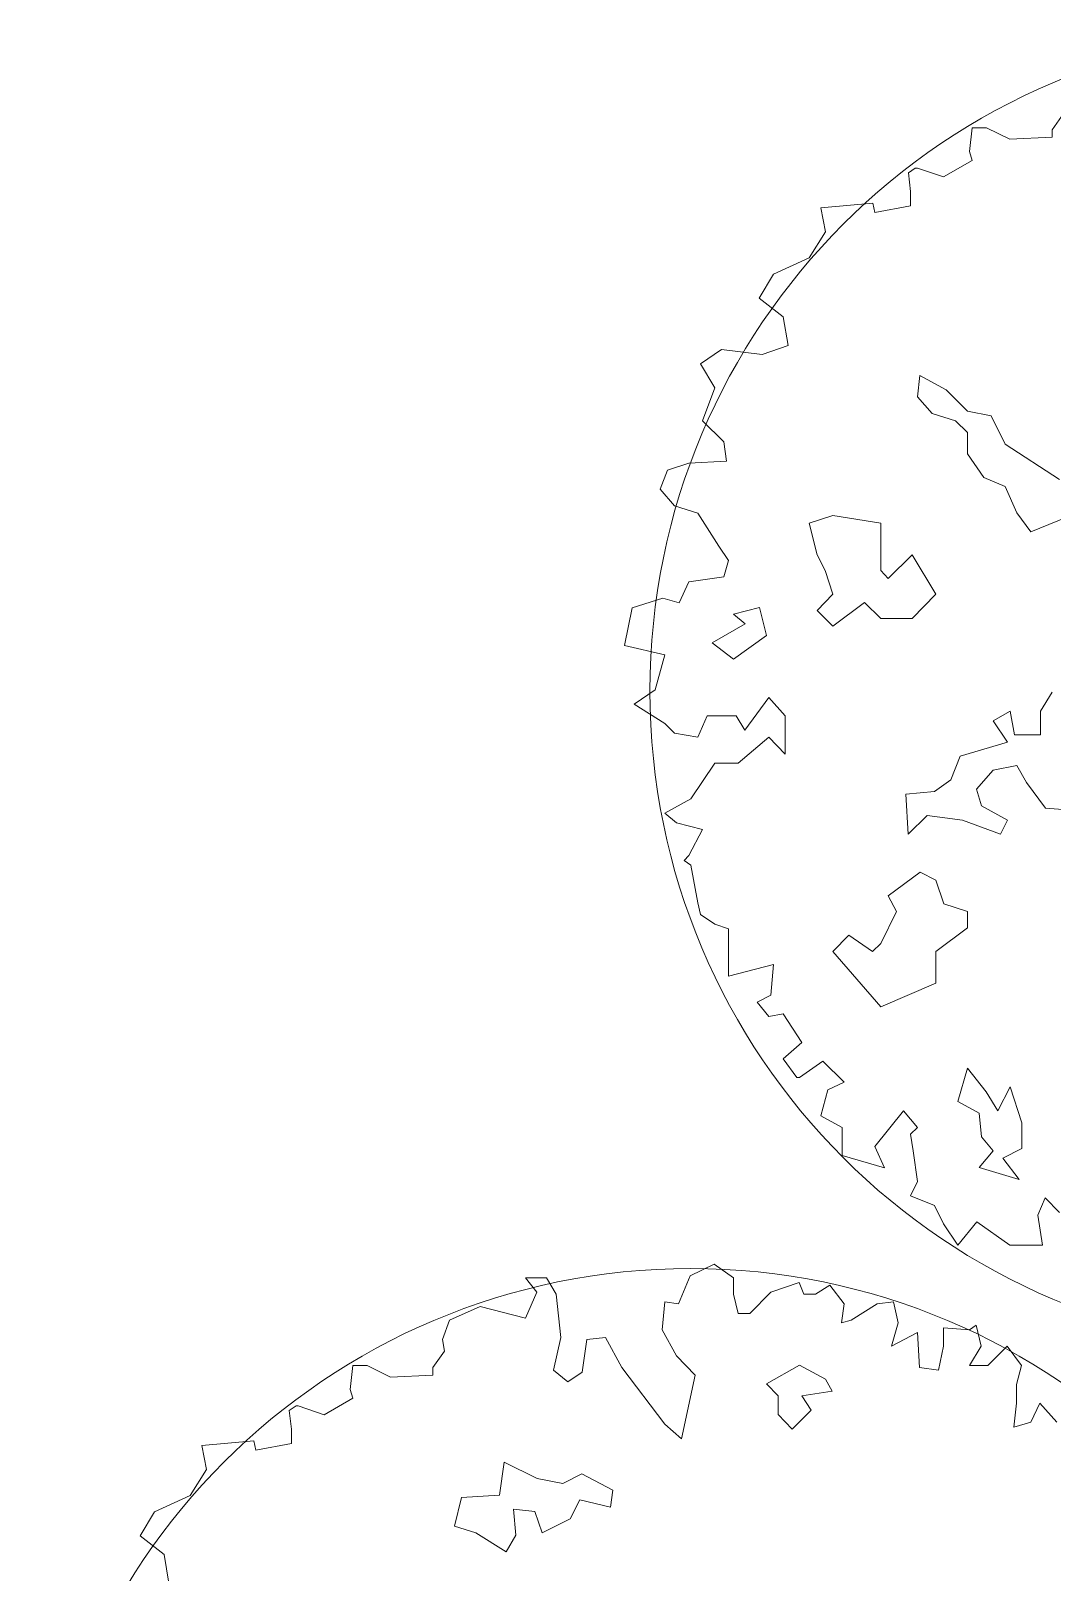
# Model space of a CAD drawing. Header units: millimetres. Extents: x 587797 to 2274247, y 1711 to 439204.
# Drawn here: x 1985830 to 1988877, y 310956 to 315553 of the extents above; entities that cross this region are included whole.
import ezdxf

# ---------------------------------------------------------------- set-up
doc = ezdxf.new("R2010")
doc.units = ezdxf.units.MM
doc.layers.add('finiture', color=7, linetype='Continuous', lineweight=20)

msp = doc.modelspace()

# ---------------------------------------------------------------- linework, layer by layer
at = {"layer": 'finiture'}
for p, q in [((1988876.482, 315257.842), (1988911.184, 315306.852)), ((1988629.49, 315192.495), (1988637.655, 315263.968)), ((1988637.655, 315263.968), (1988680.521, 315263.968)), ((1988680.521, 315263.968), (1988749.924, 315229.252)), ((1988876.482, 315235.379), (1988876.482, 315257.842)), ((1988637.655, 315165.947), (1988629.49, 315192.495)), ((1988749.924, 315229.252), (1988876.482, 315235.379)), ((1988551.922, 315116.937), (1988637.655, 315165.947)), ((1988447.818, 315129.19), (1988468.23, 315143.484)), ((1988453.942, 315074.053), (1988447.818, 315129.19)), ((1988468.23, 315143.484), (1988474.354, 315143.484)), ((1988474.354, 315143.484), (1988551.922, 315116.937)), ((1988453.942, 315031.169), (1988453.942, 315074.053)), ((1988186.536, 315025.043), (1988341.672, 315039.337)), ((1988200.825, 314953.569), (1988186.536, 315025.043)), ((1988341.672, 315039.337), (1988347.796, 315010.748)), ((1988347.796, 315010.748), (1988453.942, 315031.169)), ((1988151.835, 314875.97), (1988200.825, 314953.569)), ((1988045.689, 314826.959), (1988151.835, 314875.97)), ((1988002.823, 314755.486), (1988045.689, 314826.959)), ((1988074.267, 314700.349), (1988002.823, 314755.486)), ((1988088.556, 314614.581), (1988074.267, 314700.349)), ((1987827.275, 314559.445), (1987890.554, 314602.329)), ((1987890.554, 314602.329), (1988010.988, 314588.034)), ((1988010.988, 314588.034), (1988088.556, 314614.581)), ((1987870.141, 314487.971), (1987827.275, 314559.445)), ((1988474.943, 314460.988), (1988482.14, 314524.584)), ((1988482.14, 314524.584), (1988560.103, 314482.587)), ((1987833.398, 314389.951), (1987870.141, 314487.971)), ((1988518.123, 314411.791), (1988474.943, 314460.988)), ((1988560.103, 314482.587), (1988623.673, 314418.991)), ((1988587.69, 314390.192), (1988518.123, 314411.791)), ((1988623.673, 314418.991), (1988694.44, 314404.592)), ((1987896.677, 314326.645), (1987833.398, 314389.951)), ((1988623.673, 314355.394), (1988587.69, 314390.192)), ((1988694.44, 314404.592), (1988736.42, 314320.597)), ((1987904.842, 314269.467), (1987896.677, 314326.645)), ((1988623.673, 314291.798), (1988623.673, 314355.394)), ((1988736.42, 314320.597), (1988898.344, 314215.003)), ((1988672.85, 314221.003), (1988623.673, 314291.798)), ((1987706.84, 314185.741), (1987729.294, 314242.92)), ((1987729.294, 314242.92), (1987792.573, 314263.34)), ((1987792.573, 314263.34), (1987904.842, 314269.467)), ((1987749.707, 314136.73), (1987706.84, 314185.741)), ((1988736.42, 314193.404), (1988672.85, 314221.003)), ((1988771.204, 314115.409), (1988736.42, 314193.404)), ((1987819.109, 314114.267), (1987749.707, 314136.73)), ((1987882.389, 314016.247), (1987819.109, 314114.267)), ((1988221.967, 314107.617), (1988151.144, 314084.9)), ((1988364.948, 314084.9), (1988221.967, 314107.617)), ((1988813.184, 314059.012), (1988771.204, 314115.409)), ((1988919.934, 314102.21), (1988813.184, 314059.012)), ((1988151.144, 314084.9), (1988175.197, 313990.022)), ((1988364.948, 313943.251), (1988364.948, 314084.9)), ((1987910.966, 313973.363), (1987882.389, 314016.247)), ((1987896.677, 313924.352), (1987910.966, 313973.363)), ((1988175.197, 313990.022), (1988199.25, 313943.251)), ((1988458.486, 313990.022), (1988387.664, 313919.197)), ((1988529.309, 313872.427), (1988458.486, 313990.022)), ((1987763.995, 313846.753), (1987792.573, 313910.058)), ((1987792.573, 313910.058), (1987896.677, 313924.352)), ((1988199.25, 313943.251), (1988221.967, 313872.427)), ((1988387.664, 313919.197), (1988364.948, 313943.251)), ((1987623.148, 313832.458), (1987715.005, 313861.047)), ((1987715.005, 313861.047), (1987763.995, 313846.753)), ((1988221.967, 313872.427), (1988175.197, 313824.319)), ((1988458.486, 313800.266), (1988529.309, 313872.427)), ((1987600.695, 313720.143), (1987623.148, 313832.458)), ((1987925.602, 313813.027), (1988003.565, 313833.426)), ((1987960.385, 313784.229), (1987925.602, 313813.027)), ((1988003.565, 313833.426), (1988023.956, 313749.431)), ((1988175.197, 313824.319), (1988221.967, 313777.548)), ((1988221.967, 313777.548), (1988316.842, 313848.373)), ((1988316.842, 313848.373), (1988364.948, 313800.266)), ((1987862.032, 313727.832), (1987960.385, 313784.229)), ((1988364.948, 313800.266), (1988458.486, 313800.266)), ((1987721.129, 313691.553), (1987600.695, 313720.143)), ((1987925.602, 313678.635), (1987862.032, 313727.832)), ((1988023.956, 313749.431), (1987925.602, 313678.635)), ((1987692.551, 313587.406), (1987721.129, 313691.553)), ((1987629.272, 313544.522), (1987692.551, 313587.406)), ((1987721.129, 313487.344), (1987629.272, 313544.522)), ((1988031.401, 313564.943), (1987959.956, 313466.923)), ((1988080.391, 313509.807), (1988031.401, 313564.943)), ((1988841.971, 313523.845), (1988876.754, 313580.241)), ((1987847.687, 313509.807), (1987819.109, 313446.502)), ((1987933.42, 313509.807), (1987847.687, 313509.807)), ((1987959.956, 313466.923), (1987933.42, 313509.807)), ((1988080.391, 313395.449), (1988080.391, 313509.807)), ((1988700.437, 313495.046), (1988750.814, 313523.845)), ((1988743.617, 313431.45), (1988700.437, 313495.046)), ((1988750.814, 313523.845), (1988764.007, 313453.049)), ((1988841.971, 313453.049), (1988841.971, 313523.845)), ((1987749.707, 313458.754), (1987721.129, 313487.344)), ((1987819.109, 313446.502), (1987749.707, 313458.754)), ((1987939.544, 313368.902), (1988031.401, 313446.502)), ((1988031.401, 313446.502), (1988080.391, 313395.449)), ((1988764.007, 313453.049), (1988841.971, 313453.049)), ((1988602.084, 313389.453), (1988743.617, 313431.45)), ((1987798.697, 313262.713), (1987870.141, 313368.902)), ((1987870.141, 313368.902), (1987939.544, 313368.902)), ((1988574.497, 313318.657), (1988602.084, 313389.453)), ((1988771.204, 313361.854), (1988700.437, 313347.455)), ((1988799.991, 313311.458), (1988771.204, 313361.854)), ((1988525.32, 313283.859), (1988574.497, 313318.657)), ((1988700.437, 313347.455), (1988651.26, 313291.059)), ((1988856.364, 313234.662), (1988799.991, 313311.458)), ((1987721.129, 313219.829), (1987798.697, 313262.713)), ((1988440.16, 313276.66), (1988525.32, 313283.859)), ((1988447.356, 313156.667), (1988440.16, 313276.66)), ((1988651.26, 313291.059), (1988665.654, 313241.862)), ((1987755.83, 313191.239), (1987721.129, 313219.829)), ((1988665.654, 313241.862), (1988743.617, 313198.664)), ((1988947.521, 313227.463), (1988856.364, 313234.662)), ((1987833.398, 313170.818), (1987755.83, 313191.239)), ((1987792.573, 313093.219), (1987833.398, 313170.818)), ((1988503.73, 313213.063), (1988447.356, 313156.667)), ((1988609.28, 313198.664), (1988503.73, 313213.063)), ((1988722.027, 313156.667), (1988609.28, 313198.664)), ((1988743.617, 313198.664), (1988722.027, 313156.667)), ((1987778.284, 313078.924), (1987792.573, 313093.219)), ((1987798.697, 313064.629), (1987778.284, 313078.924)), ((1987819.109, 312952.314), (1987798.697, 313064.629)), ((1988482.539, 313043.914), (1988387.664, 312973.089)), ((1988529.309, 313019.86), (1988482.539, 313043.914)), ((1988553.362, 312949.036), (1988529.309, 313019.86)), ((1987827.275, 312917.598), (1987819.109, 312952.314)), ((1988387.664, 312973.089), (1988411.717, 312926.318)), ((1988624.184, 312926.318), (1988553.362, 312949.036)), ((1987870.141, 312889.009), (1987827.275, 312917.598)), ((1988411.717, 312926.318), (1988364.948, 312831.44)), ((1988624.184, 312878.211), (1988624.184, 312926.318)), ((1987910.966, 312874.714), (1987870.141, 312889.009)), ((1987910.966, 312803.241), (1987910.966, 312874.714)), ((1988270.072, 312855.494), (1988221.967, 312807.387)), ((1988340.895, 312807.387), (1988270.072, 312855.494)), ((1988529.309, 312807.387), (1988624.184, 312878.211)), ((1987910.966, 312733.81), (1987910.966, 312803.241)), ((1988221.967, 312807.387), (1988364.948, 312641.684)), ((1988364.948, 312831.44), (1988340.895, 312807.387)), ((1988529.309, 312712.508), (1988529.309, 312807.387)), ((1988045.689, 312768.525), (1987910.966, 312733.81)), ((1988037.524, 312676.631), (1988045.689, 312768.525)), ((1988364.948, 312641.684), (1988529.309, 312712.508)), ((1987996.699, 312656.21), (1988037.524, 312676.631)), ((1988031.401, 312613.326), (1987996.699, 312656.21)), ((1988074.267, 312621.494), (1988031.401, 312613.326)), ((1988129.381, 312535.726), (1988074.267, 312621.494)), ((1988074.267, 312486.716), (1988129.381, 312535.726)), ((1988115.092, 312431.579), (1988074.267, 312486.716)), ((1988192.66, 312480.59), (1988123.257, 312431.579)), ((1988255.939, 312417.285), (1988192.66, 312480.59)), ((1988594.887, 312359.915), (1988623.673, 312459.509)), ((1988623.673, 312459.509), (1988680.047, 312388.713)), ((1988123.257, 312431.579), (1988115.092, 312431.579)), ((1988186.536, 312317.222), (1988206.949, 312394.822)), ((1988206.949, 312394.822), (1988255.939, 312417.285)), ((1988680.047, 312388.713), (1988714.831, 312332.317)), ((1988714.831, 312332.317), (1988750.814, 312403.112)), ((1988750.814, 312403.112), (1988785.597, 312296.319)), ((1988658.457, 312325.117), (1988594.887, 312359.915)), ((1988249.815, 312282.506), (1988186.536, 312317.222)), ((1988433.529, 312331.517), (1988347.796, 312225.327)), ((1988474.354, 312282.506), (1988433.529, 312331.517)), ((1988665.654, 312254.321), (1988658.457, 312325.117)), ((1988785.597, 312296.319), (1988785.597, 312219.523)), ((1988249.815, 312198.78), (1988249.815, 312282.506)), ((1988453.942, 312262.085), (1988474.354, 312282.506)), ((1988462.107, 312213.075), (1988453.942, 312262.085)), ((1988700.437, 312212.324), (1988665.654, 312254.321)), ((1988347.796, 312225.327), (1988376.374, 312162.022)), ((1988474.354, 312121.181), (1988462.107, 312213.075)), ((1988658.457, 312163.127), (1988700.437, 312212.324)), ((1988785.597, 312219.523), (1988729.224, 312190.725)), ((1988376.374, 312162.022), (1988249.815, 312198.78)), ((1988778.401, 312127.129), (1988658.457, 312163.127)), ((1988729.224, 312190.725), (1988778.401, 312127.129)), ((1988453.942, 312078.296), (1988474.354, 312121.181)), ((1988525.386, 312049.707), (1988453.942, 312078.296)), ((1988856.07, 312072.17), (1988833.616, 312021.118)), ((1988898.936, 312029.286), (1988856.07, 312072.17)), ((1988551.922, 311994.571), (1988525.386, 312049.707)), ((1988833.616, 312021.118), (1988847.905, 311931.265)), ((1988594.788, 311931.265), (1988551.922, 311994.571)), ((1988651.944, 312000.697), (1988594.788, 311931.265)), ((1988749.924, 311931.265), (1988651.944, 312000.697)), ((1988847.905, 311931.265), (1988749.924, 311931.265)), ((1987762.153, 311756.582), (1987796.854, 311840.308)), ((1987796.854, 311840.308), (1987868.298, 311875.024)), ((1987868.298, 311875.024), (1987925.453, 311834.182)), ((1987339.612, 311791.298), (1987304.91, 311834.182)), ((1987304.91, 311834.182), (1987368.189, 311834.182)), ((1987304.91, 311713.698), (1987339.612, 311791.298)), ((1987368.189, 311834.182), (1987396.767, 311785.172)), ((1987925.453, 311834.182), (1987925.453, 311785.172)), ((1987974.444, 311727.993), (1988037.723, 311791.298)), ((1988037.723, 311791.298), (1988121.414, 311819.887)), ((1988121.414, 311819.887), (1988135.703, 311785.172)), ((1988170.405, 311785.172), (1988213.271, 311811.719)), ((1988213.271, 311811.719), (1988256.138, 311756.582)), ((1987078.33, 311707.572), (1987170.187, 311748.414)), ((1987170.187, 311748.414), (1987304.91, 311713.698)), ((1987396.767, 311785.172), (1987411.056, 311656.52)), ((1987713.162, 311678.983), (1987721.327, 311762.709)), ((1987721.327, 311762.709), (1987762.153, 311756.582)), ((1987925.453, 311785.172), (1987939.742, 311727.993)), ((1988135.703, 311785.172), (1988170.405, 311785.172)), ((1988256.138, 311756.582), (1988247.973, 311699.404)), ((1988276.55, 311707.572), (1988354.118, 311756.582)), ((1988354.118, 311756.582), (1988403.108, 311762.709)), ((1988403.108, 311762.709), (1988417.397, 311699.404)), ((1987057.918, 311650.393), (1987078.33, 311707.572)), ((1987939.742, 311727.993), (1987974.444, 311727.993)), ((1988247.973, 311699.404), (1988276.55, 311707.572)), ((1988417.397, 311699.404), (1988396.985, 311629.972)), ((1987411.056, 311656.52), (1987388.602, 311558.499)), ((1987488.624, 311650.393), (1987543.738, 311656.52)), ((1987543.738, 311656.52), (1987592.728, 311566.667)), ((1987756.029, 311601.383), (1987713.162, 311678.983)), ((1988396.985, 311629.972), (1988474.553, 311670.814)), ((1988474.553, 311670.814), (1988480.676, 311566.667)), ((1988552.12, 311629.972), (1988552.12, 311685.109)), ((1988552.12, 311685.109), (1988629.688, 311678.983)), ((1988629.688, 311678.983), (1988650.101, 311693.277)), ((1988650.101, 311693.277), (1988664.39, 311629.972)), ((1987029.34, 311566.667), (1987064.042, 311615.678)), ((1987064.042, 311615.678), (1987057.918, 311650.393)), ((1987474.335, 311552.373), (1987488.624, 311650.393)), ((1988537.832, 311558.499), (1988552.12, 311629.972)), ((1988664.39, 311629.972), (1988629.688, 311572.794)), ((1988684.802, 311572.794), (1988741.958, 311629.972)), ((1988741.958, 311629.972), (1988784.824, 311572.794)), ((1986782.348, 311501.32), (1986790.513, 311572.794)), ((1986790.513, 311572.794), (1986833.379, 311572.794)), ((1986833.379, 311572.794), (1986902.782, 311538.078)), ((1987029.34, 311544.204), (1987029.34, 311566.667)), ((1987592.728, 311566.667), (1987721.327, 311397.173)), ((1987811.143, 311544.204), (1987756.029, 311601.383)), ((1988122.298, 311573.765), (1988023.944, 311517.368)), ((1988200.262, 311531.768), (1988122.298, 311573.765)), ((1988480.676, 311566.667), (1988537.832, 311558.499)), ((1988629.688, 311572.794), (1988684.802, 311572.794)), ((1988784.824, 311572.794), (1988770.535, 311515.615)), ((1986902.782, 311538.078), (1987029.34, 311544.204)), ((1987388.602, 311558.499), (1987431.468, 311523.783)), ((1987431.468, 311523.783), (1987474.335, 311552.373)), ((1987770.318, 311354.289), (1987811.143, 311544.204)), ((1988023.944, 311517.368), (1988058.728, 311482.571)), ((1988220.652, 311495.77), (1988200.262, 311531.768)), ((1988770.535, 311515.615), (1988770.535, 311460.478)), ((1986704.78, 311425.763), (1986790.513, 311474.773)), ((1986790.513, 311474.773), (1986782.348, 311501.32)), ((1988058.728, 311482.571), (1988058.728, 311426.174)), ((1988129.495, 311482.571), (1988220.652, 311495.77)), ((1988157.082, 311439.373), (1988129.495, 311482.571)), ((1986600.675, 311438.015), (1986621.088, 311452.31)), ((1986606.799, 311382.879), (1986600.675, 311438.015)), ((1986621.088, 311452.31), (1986627.212, 311452.31)), ((1986627.212, 311452.31), (1986704.78, 311425.763)), ((1988058.728, 311426.174), (1988100.708, 311382.977)), ((1988100.708, 311382.977), (1988157.082, 311439.373)), ((1988770.535, 311460.478), (1988762.37, 311389.005)), ((1988813.402, 311403.3), (1988839.938, 311460.478)), ((1988839.938, 311460.478), (1988890.97, 311403.3)), ((1986606.799, 311339.995), (1986606.799, 311382.879)), ((1987721.327, 311397.173), (1987770.318, 311354.289)), ((1988762.37, 311389.005), (1988813.402, 311403.3)), ((1986339.394, 311333.868), (1986494.53, 311348.163)), ((1986353.683, 311262.395), (1986339.394, 311333.868)), ((1986494.53, 311348.163), (1986500.654, 311319.574)), ((1986500.654, 311319.574), (1986606.799, 311339.995)), ((1987241.912, 311284.583), (1987227.519, 311186.188)), ((1987340.266, 311235.385), (1987241.912, 311284.583)), ((1986304.693, 311184.795), (1986353.683, 311262.395)), ((1987473.403, 311249.785), (1987417.03, 311220.986)), ((1987565.76, 311200.588), (1987473.403, 311249.785)), ((1987417.03, 311220.986), (1987340.266, 311235.385)), ((1987558.563, 311150.191), (1987565.76, 311200.588)), ((1986198.547, 311135.785), (1986304.693, 311184.795)), ((1987114.772, 311178.989), (1987093.182, 311093.794)), ((1987227.519, 311186.188), (1987114.772, 311178.989)), ((1987438.62, 311115.393), (1987467.406, 311171.789)), ((1987467.406, 311171.789), (1987558.563, 311150.191)), ((1986155.681, 311064.311), (1986198.547, 311135.785)), ((1987276.696, 311066.196), (1987269.499, 311144.191)), ((1987269.499, 311144.191), (1987333.069, 311136.991)), ((1987333.069, 311136.991), (1987354.659, 311073.395)), ((1987354.659, 311073.395), (1987438.62, 311115.393)), ((1986227.125, 311009.175), (1986155.681, 311064.311)), ((1987093.182, 311093.794), (1987156.752, 311073.395)), ((1987156.752, 311073.395), (1987247.909, 311016.999)), ((1987247.909, 311016.999), (1987276.696, 311066.196)), ((1986241.414, 310923.407), (1986227.125, 311009.175))]:
    msp.add_line(p, q, dxfattribs=at)
for centre in [(1989645.143, 313584.313), (1987798.001, 309893.139)]:
    msp.add_circle(centre, 1968.5, dxfattribs=at)

doc.saveas('drawing.dxf')
